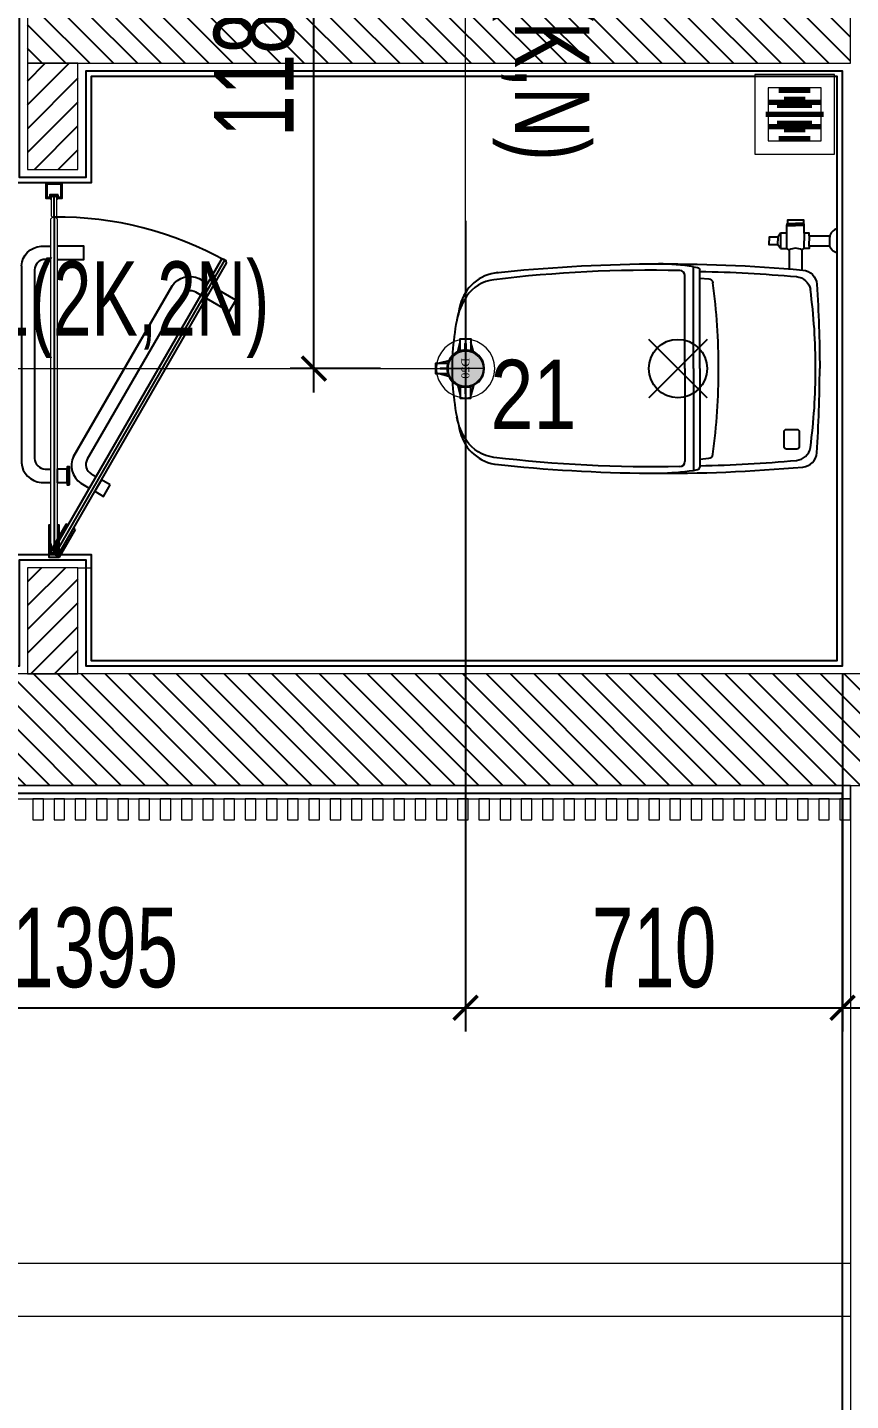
# Model space of a CAD drawing. Header units: millimetres. Extents: x -343543 to 400519, y -115663 to 104219.
# Drawn here: x -83822 to -82272, y 1842 to 4427 of the extents above; entities that cross this region are included whole.
import ezdxf
from ezdxf.xclip import XClip

# ---------------------------------------------------------------- set-up
doc = ezdxf.new("R2010")
doc.units = ezdxf.units.MM
doc.header["$XCLIPFRAME"] = 0
doc.linetypes.add("$0$02'TUONG Xay$0$HIDDEN", pattern=[0.375, 0.25, -0.125])
doc.linetypes.add('XREF MAT BANG TUONG XAY$0$CENTER', pattern=[50.800000000000004, 31.75, -6.35, 6.35, -6.35])
doc.layers.get('0').update_dxf_attribs({"color": 231, "lineweight": 0})
doc.layers.get('DefPoints').update_dxf_attribs({"color": 191})
for name, color, linetype, lineweight in [('A-PATT', 252, 'Continuous', 9), ('A-SYMBOLS', 10, 'Continuous', 13), ('fix lighting', 2, 'Continuous', 5), ('ICC-Text', 3, 'Continuous', 25), ('SME-E-COND-LTG', 51, 'Continuous', 18), ('SME-E-LTG-DIM', 55, 'Continuous', 18), ('SME-E-LTG-NOTE', 54, 'Continuous', 18), ('TEXT DIEN', 3, 'Continuous', 18), ('XREF MAT BANG TUONG XAY$0$01.Xref _MB T1$0$A-DOOR', 8, 'Continuous', 9), ('XREF MAT BANG TUONG XAY$0$01.Xref _MB T1$0$A-FNSH', 8, 'Continuous', 9), ('XREF MAT BANG TUONG XAY$0$01.Xref _MB T1$0$A-FURN', 8, 'Continuous', 5), ('XREF MAT BANG TUONG XAY$0$01.Xref _MB T1$0$A-FURN @ 50', 8, 'Continuous', 5), ('XREF MAT BANG TUONG XAY$0$01.Xref _MB T1$0$A-FURN @ 75', 8, 'Continuous', 5), ('XREF MAT BANG TUONG XAY$0$01.Xref _MB T1$0$A-TEXT', 8, 'Continuous', 25), ('XREF MAT BANG TUONG XAY$0$A-GRID', 8, 'XREF MAT BANG TUONG XAY$0$CENTER', 15), ('XREF MAT BANG TUONG XAY$0$A-WALL-INT', 8, 'Continuous', 9)]:
    doc.layers.add(name, color=color, linetype=linetype, lineweight=lineweight)
for name, color, linetype in [('XREF MAT BANG TUONG XAY$0$A-FNSH', 8, 'Continuous'), ('XREF MAT BANG TUONG XAY$0$A-FURN', 8, 'Continuous'), ('XREF MAT BANG TUONG XAY$0$A-PATT', 8, 'Continuous'), ('XREF MAT BANG TUONG XAY$0$FF-FURN', 8, 'Continuous'), ('ống ghen', 6, 'Continuous')]:
    doc.layers.add(name, color=color, linetype=linetype)
doc.styles.add('Arial', font='arial.ttf', dxfattribs={"width": 0.8})
doc.styles.add('ROMANS1', font='vntimeh.shx', dxfattribs={"width": 0.8, "bigfont": 'bigfont.shx'})
doc.styles.add('SM-DIMTEXT', font='SME.shx', dxfattribs={"width": 0.7})
doc.styles.add('SME-TEXT', font='sme.shx', dxfattribs={"width": 0.7})
doc.dimstyles.new('SDIM-75', dxfattribs={"dimscale": 75, "dimtxt": 2, "dimasz": 0.6, "dimexe": 0.6, "dimexo": 0.2, "dimgap": 0.5, "dimtad": 1, "dimdec": 0, "dimzin": 12, "dimtxsty": 'SM-DIMTEXT', "dimblk": 'ARCHTICK', "dimcen": 0.12, "dimdle": 0.6, "dimclrd": 7, "dimclre": 8, "dimadec": 0, "dimazin": 3, "dimtfac": 2, "dimtdec": 0, "dimtix": 1, "dimtmove": 1, "dimatfit": 3, "dimfxl": 1, "dimtzin": 0, "dimarcsym": 1})

# ---------------------------------------------------------------- blocks, each defined once
blk = doc.blocks.new('XREF MAT BANG TUONG XAY$0$00.xref_IKIGAI_Truc')
at = {"layer": 'XREF MAT BANG TUONG XAY$0$A-GRID', "color": 8, "ltscale": 20}
blk.add_lwpolyline([(-2907.525181142613, 2999.999982399662), (42750.0013740146, 2999.999982399662)], dxfattribs=at)
blk = doc.blocks.new('*U125')
at = {"layer": 'XREF MAT BANG TUONG XAY$0$01.Xref _MB T1$0$A-FURN', "color": 8}
blk.add_lwpolyline([(-10, -20), (10, -20), (10, 20), (-10, 20)], close=True, dxfattribs=at)
blk = doc.blocks.new('*U126')
at = {"color": 8, "transparency": 16777216}
for p in [(-1520, 0), (-1480, 0), (-1440, 0), (-1400, 0), (-1360, 0), (-1320, 0), (-1280, 0), (-1240, 0), (-1200, 0), (-1160, 0), (-1120, 0), (-1080, 0), (-1040, 0), (-1000, 0), (-960, 0), (-920, 0), (-880, 0), (-840, 0), (-800, 0), (-760, 0), (-720, 0), (-680, 0), (-640, 0), (-600, 0), (-560, 0), (-520, 0), (-480, 0), (-440, 0), (-400, 0), (-360, 0), (-320, 0), (-280, 0), (-240, 0), (-200, 0), (-160, 0), (-120, 0), (-80, 0), (-40, 0), (0, 0)]:
    blk.add_blockref('*U125', p, dxfattribs=at)
blk = doc.blocks.new('XREF MAT BANG TUONG XAY$0$01.Xref _MB T1$0$lam nhom T1')
at = {"color": 8}
blk.add_lwpolyline([(8394.990616963178, -7.885327113399399e-05), (3.244267240921569e-13, -7.885327158874134e-05), (3.244267240921569e-13, -25.00007885327159), (8394.990616963178, -25.00007885327113)], close=True, dxfattribs=at)
blk.add_blockref('*U126', (8384.990616963178, -45.00007885327113), dxfattribs=at)
blk = doc.blocks.new('XREF MAT BANG TUONG XAY$0$01.Xref _MB T1$0$Electronic toilet-bidet Princess PB-101S_top_dwgmodels.com')
at = {"color": 8, "ltscale": 0.25}
for p, q in [((245.0223728855126, -54.9776271144713), (354.9776271144892, 54.97762711450538)), ((245.0223728855126, 54.97762711450538), (354.9776271144892, -54.97762711447128))]:
    blk.add_line(p, q, dxfattribs=at)
at = {"color": 8}
for points in [[(644.2611978641426, 180.3012524692735, 0.04919026489454355), (64.68300550188621, 185.4066869718545, 0.3689172775367395), (38.48804855333323, 158.6317417883131, 0.0169002921918246), (33.12467109188685, 0)], [(258.630851639916, 182.9137258845373, 0.01755993461989519), (77.0505446637236, 173.0487821418432, 0.3408954405480584), (50.66137807977912, 148.6380080412551, 0.0743580973770951)], [(270.8126744061548, 191.844037026296), (263.040170264466, 190.1844451349859, 0.2996252402684634), (258.630851639916, 185.7112630668396, 1.218047745769503)], [(296.4051486097241, 184.5485827264874, -0.03581370987776978), (646.7392244965774, 167.2379767329041, -0.2192381199815222), (698.3075092305022, 135.4353287062204, -0.09821071674983321), (716.4938873932717, 91.28514420028286)], [(258.630851639916, 170.4690204890091), (241.9744252032513, 168.9779850401785, 0.3563570016897446), (234.2613109435461, 161.4397411215658)], [(71.51663300304227, 147.0255100772902, -0.414213562373095), (76.32299538201876, 151.831872456265), (95.48193370095149, 151.831872456265)], [(95.48193370095149, 151.8318724562667, -0.414213562373095), (100.288296079928, 147.0255100772902), (100.288296079928, 119.3572752625875, -0.414213562373095), (95.48193370095149, 114.5509128836127), (76.32299538201876, 114.5509128836127, -0.414213562373095), (71.51663300304227, 119.3572752625875), (71.51663300304227, 147.0255100772902)], [(644.2611978641426, -180.3012524692735, -0.04919026489454355), (64.68300550188621, -185.4066869718545, -0.3689172775367395), (38.48804855333323, -158.6317417883131, -0.0169002921918246), (33.12467109188685, 0)], [(296.4051486097241, -184.5485827264874, 0.03581370987776978), (646.7392244965774, -167.2379767329041, 0.2192381199815222), (698.3075092305022, -135.4353287062204, 0.09821071674983321), (716.4938873932717, -91.28514420028286)], [(258.630851639916, -182.9137258845373, -0.01755993461989519), (77.0505446637236, -173.0487821418432, -0.3408954405480584), (50.66137807977912, -148.6380080412551, -0.0743580973770951)], [(258.630851639916, -170.4690204890091), (241.9744252032513, -168.9779850401785, -0.3563570016897446), (234.2613109435461, -161.4397411215658)], [(270.8126744061548, -191.844037026296), (263.040170264466, -190.1844451349859, -0.2996252402684634), (258.630851639916, -185.7112630668396, -1.218047745769503)], [(0, -217.7492214750506, -0.3565427333306432), (14.22985294902453, -233.2877926733517)], [(0, -262.887016422598, 0.3565427333306432), (14.22985294902453, -247.348445224297)], [(14.22985294902453, -240.2726514694618, -0.004949252803341345), (14.29944437772774, -240.3181189488243), (14.29944437772774, -240.3181189488243)], [(62.22463814145146, -269.1578301839835, 0.1419428033804694), (63.19186458552318, -273.4225653159518, 0.4251359413869895)], [(94.67039293147165, -269.1578301839835, -0.1419428033804694), (93.70316648739994, -273.4225653159518, -0.4251359413869895)]]:
    blk.add_lwpolyline(points, format="xyb", dxfattribs=at)
for points in [[(258.630851639916, 0), (258.630851639916, 185.7112630668379)], [(270.8126744061548, 0), (270.8126744061548, 191.844037026296)], [(287.0060516029584, 0), (287.0060516029584, 174.9382320327787)], [(258.630851639916, 0), (258.630851639916, -185.7112630668379)], [(270.8126744061548, 0), (270.8126744061548, -191.844037026296)], [(287.0060516029584, 0), (287.0060516029584, -174.9382320327787)], [(62.22463814145146, -225.8974948505947), (66.61589331890507, -223.3622024918124), (66.61589331890507, -185.5794892488979)], [(94.67039293147165, -225.8974948505947), (90.27913775401805, -223.3622024918124), (90.27913775401805, -187.5912925604127)], [(0, -217.7492214750506), (0, -262.887016422598)], [(14.25515397839133, -230.7038572295712), (52.70605301020323, -230.7038572295712), (52.51777375679201, -249.9323806680775), (14.06687472498011, -249.9323806680775)], [(52.61191338349849, -230.7038572295712), (52.61191338349849, -225.8974948505947), (62.22463814145146, -225.8974948505947), (62.22463814145146, -240.3181189488243)], [(94.67039293147165, -225.8974948505947), (94.67039293147165, -269.1578301839835), (78.44751553646157, -269.1578301839817)], [(106.9620740900633, -225.8974948505929), (94.67039293147165, -225.8974948505947)], [(106.9620740900686, -254.738743047054), (106.9620740900633, -225.8974948505964)], [(106.9620740900633, -225.8974948505964), (112.1060770162015, -233.2438923762346), (112.1060770162015, -240.3181189488243)], [(14.22985294902453, -233.2877926733517), (14.22985294902453, -247.348445224297)], [(52.61191338349849, -249.9323806680775), (52.61191338349849, -254.738743047054), (62.22463814145146, -254.738743047054), (62.22463814145146, -240.3181189488243)], [(62.22463814145146, -254.738743047054), (62.22463814145146, -269.1578301839835), (78.44751553646157, -269.1578301839817)], [(94.67039293147165, -254.738743047054), (106.9620740900686, -254.738743047054)], [(106.9620740900633, -254.7387430470523), (112.1060770162015, -247.3923455214141), (112.1060770162015, -240.3181189488243)], [(112.1060770162015, -233.2438923762346), (127.9850202045155, -233.2438923762346), (127.9850202045155, -240.3181189488243)], [(112.1060770162015, -247.3923455214141), (127.9850202045155, -247.3923455214141), (127.9850202045155, -240.3181189488243)], [(63.19186458552318, -273.4225653159518), (78.44751553646331, -273.4225653159518)], [(63.19186458552318, -273.4225653159518), (63.19186458552318, -279.6486510896524), (93.70316648740169, -279.6486510896629), (93.70316648740169, -273.4225653159518)], [(93.70316648739994, -273.4225653159518), (78.44751553645982, -273.4225653159518)]]:
    blk.add_lwpolyline(points, dxfattribs=at)
at = {"color": 8, "ltscale": 0.25}
blk.add_circle((300.0000000000009, 1.70530256582424e-11), 55, dxfattribs=at)
at = {"color": 8}
for centre, radius, start, end in [((352.1627766959765, -398.467350901088), 595.8904042349725, 91.52087315668622, 97.84644025994253), ((296.6187763609114, 174.9382320327787), 9.612724757952973, 91.27341379027004, 180), ((1427.276322709789, -5.24563334217581e-12), 1203.88853649871, 172.293501721723, 180), ((630.9134751765371, 99.55353822651344), 81.70816044260027, 14.44835435225195, 83.9556248070533), ((1153.016867236522, 0), 1112.331282446229, 172.3207397455002, 180), ((244.5320736228671, -1.748544447391937e-12), 480.7087800416344, 0, 14.44835435225195), ((1153.016867236522, 0), 1112.331282446229, 180, 187.6792602546031), ((1427.276322709789, 5.24563334217581e-12), 1203.88853649871, 180, 187.7064982782769), ((244.5320736228671, 1.748544447391937e-12), 480.7087800416344, 345.551645647748, 0), ((630.9134751765371, -99.55353822651344), 81.70816044260027, 276.0443751929467, 345.551645647748), ((296.6187763609114, -174.9382320327787), 9.612724757952973, 180, 268.72658620973), ((352.1627766959765, 398.467350901088), 595.8904042349725, 262.1535597400575, 268.4791268433138), ((78.44751553646157, -202.2808338858453), 24.17460209806213, 240.6972925980914, 299.3027074019085)]:
    blk.add_arc(centre, radius, start, end, dxfattribs=at)
blk = doc.blocks.new('XREF MAT BANG TUONG XAY$0$01.Xref _MB T1$0$Drain')
at = {"color": 8}
blk.add_lwpolyline([(-1.2, -1.2), (1.2, -1.2), (1.2, 1.2), (-1.2, 1.2)], close=True, dxfattribs=at)
at = {"color": 8, "const_width": 0.16}
for points in [[(-0.3652750029275194, 0.7929511773897684), (-0.3652750029275194, -0.7929511773897684)], [(0, 0.873039172939898), (0, -0.873039172939898)], [(0.3652750029275194, 0.7929511773897684), (0.3652750029275194, -0.7929511773897684)], [(-0.7305500058550388, 0.4780105505454412), (-0.7305500058550388, -0.4780105505454412)], [(0.7305500058550388, 0.4780105505454412), (0.7305500058550388, -0.4780105505454412)]]:
    blk.add_lwpolyline(points, dxfattribs=at)
blk = doc.blocks.new('*U3471')
at = {"layer": 'XREF MAT BANG TUONG XAY$0$01.Xref _MB T1$0$A-FURN @ 50', "color": 8, "xscale": 41.66666666666719, "yscale": 41.66666666666719, "zscale": 41.66666666666719, "rotation": 90}
blk.add_blockref('XREF MAT BANG TUONG XAY$0$01.Xref _MB T1$0$Drain', (-315.3277301502094, 1263.517254423892), dxfattribs=at)
at = {"layer": 'XREF MAT BANG TUONG XAY$0$01.Xref _MB T1$0$A-FURN @ 75', "color": 8, "xscale": 62.50000000000078, "yscale": 62.50000000000078, "zscale": 62.50000000000078, "rotation": 90}
blk.add_blockref('XREF MAT BANG TUONG XAY$0$01.Xref _MB T1$0$Drain', (-315.3277301502094, 1263.517254423892), dxfattribs=at)
blk = doc.blocks.new('XREF MAT BANG TUONG XAY$0$YLD.Studio-04-132')
at = {"layer": 'XREF MAT BANG TUONG XAY$0$FF-FURN', "color": 8}
blk.add_lwpolyline([(-5.999999999534339, 25), (6.000000000465661, 25), (6.000000000465661, 30), (14.99999999953434, 30), (14.99999999953434, 0), (-14.99999999953434, 0), (-14.99999999953434, 30), (-5.999999999534339, 30), (-5.999999999534339, 25)], dxfattribs=at)
blk.add_lwpolyline([(-7.999999999534339, 23), (8.000000000465661, 23), (8.000000000465661, 28), (12.99999999953434, 28), (12.99999999953434, 2), (-13.00000000046566, 2), (-12.99999999953434, 28), (-7.999999999534339, 28)], close=True, dxfattribs=at)
for centre, radius, start, end in [((-4.792343662818894, 30.32187810703181), 1.249815724855389, 99.56402151545394, 194.9241711925755), ((4.79234366142191, 30.32187810703181), 1.249815725128627, 345.0758288074244, 80.43597848454607)]:
    blk.add_arc(centre, radius, start, end, dxfattribs=at)
blk = doc.blocks.new('XREF MAT BANG TUONG XAY$0$YLD.Studio-04-207')
at = {"layer": 'XREF MAT BANG TUONG XAY$0$FF-FURN', "color": 8, "ltscale": 150}
for p, q in [((-39.98801141395234, -51.96152424905449), (-9.98801146587357, 8.149072527885437e-09)), ((-9.98801146587357, 8.149072527885437e-09), (7.332496610004455, -9.999999991850927)), ((-321.3281091409735, -559.256055311067), (-5.328109154012054, -11.92800014093518)), ((-22.66750332782976, -61.9615242308937), (7.332496620016173, -9.999999973922968)), ((-39.98801141395234, -51.96152424905449), (-36.52390979672782, -53.96152424509637)), ((-26.1316049459856, -59.96152423508465), (-22.66750332782976, -61.9615242308937))]:
    blk.add_line(p, q, dxfattribs=at)
for points in [[(-9.12767321895808, -9.724525530124083), (-11.31612966000102, -10.29955457895994), (-325.0242615458556, -553.6579791179392), (-323.9261853308417, -557.7560553268995), (-318.7300329059362, -560.7560553220101), (-314.6319566948805, -559.6579791069962), (-1.640918639022857, -17.54159751906991), (-2.734262372832745, -13.43535410892218)], [(-8.631561325863004, -29.65066028595902), (-6.033485114108771, -31.15066028293222), (3.966514869127423, -13.8301521979738), (-11.6219424076844, -4.830152213107795), (-21.62194239092059, -22.15066029899754), (-19.02386617776938, -23.65066029597074), (-10.52386619173922, -8.928228422999382), (-0.1315613419283181, -14.92822841298766)]]:
    blk.add_lwpolyline(points, close=True, dxfattribs=at)
at = {"layer": 'XREF MAT BANG TUONG XAY$0$FF-FURN', "color": 8, "ltscale": 100}
blk.add_lwpolyline([(-105.8430412400048, -136.0233437879942), (-89.38855862687342, -145.5233438909054), (-76.88855810766108, -123.8727078400552), (-93.34304071986116, -114.3727077390067)], close=True, dxfattribs=at)
at = {"layer": 'XREF MAT BANG TUONG XAY$0$FF-FURN', "color": 8, "ltscale": 150}
for points in [[(-276.4300080859102, -493.4886386469007), (-267.3429795969278, -498.7350370651111, 0.4142135607448424), (-240.0224715326913, -491.414529251866), (-62.58871256676503, -184.0902533219196, 0.4142135640013819), (-69.90922042098828, -156.7697451061103), (-78.99625377496704, -151.523343879031)], [(-222.3507044389844, -510.8061326390598), (-36.95924197277054, -189.6987106550951, 0.3680541307254852), (-50.60384646407329, -139.0481932740659), (-66.49625324597582, -129.8727078130469)], [(-36.95921169174835, -189.6986487160902), (-222.3506659390405, -510.8060754451435, -0.3680541307254852), (-273.0376029799227, -524.3147599119693), (-288.9300098540261, -515.139274608111)]]:
    blk.add_lwpolyline(points, format="xyb", dxfattribs=at)
at = {"layer": 'XREF MAT BANG TUONG XAY$0$FF-FURN', "color": 8, "ltscale": 100}
blk.add_lwpolyline([(-286.8161656918819, -487.4796156721277), (-330.0947337273246, -462.4403355546456), (-342.6143737860693, -484.0796195723669), (-299.316170814127, -509.1302596931309)], dxfattribs=at)
at = {"layer": 'XREF MAT BANG TUONG XAY$0$FF-FURN', "color": 8, "ltscale": 150}
blk.add_arc((-8.471163650974631, 1.474186989013106), 641.5301240182231, 240.5261416553888, 270.7566274451788, dxfattribs=at)
blk = doc.blocks.new('XREF MAT BANG TUONG XAY$0$YLD.Studio-04-126')
at = {"layer": 'XREF MAT BANG TUONG XAY$0$01.Xref _MB T1$0$A-DOOR', "color": 8}
blk.add_lwpolyline([(4.392662454163656, -7.991517032962292), (6.000406802166253, -9.58373501803726), (6.000406119972467, -636.9999999708953), (3.0004061171785, -639.9999999681013), (-2.9995938828215, -639.999999962979), (-5.999593880027533, -636.9999999590209), (-5.999593199929222, -9.583282219777175), (-4.401309442255297, -7.999999985640898)], close=True, dxfattribs=at)
at = {"layer": 'XREF MAT BANG TUONG XAY$0$FF-FURN', "color": 8}
blk.add_line((0.0004061441868543625, -639.9999999650745), (0.0004061441868543625, -7.999999989988282), dxfattribs=at)
for points in [[(6.000406747349189, -59.99999999604188), (9.999999941093847, -60), (10, 0), (-10, 0), (-10.00000005937181, -59.99999997997656), (-5.999593253145576, -59.99999998432395)], [(-6.022278188960627, -560.5947053639675), (-56.02227818896063, -560.5947053639675), (-56.02227818896063, -585.5947053639675), (-5.999593824177282, -585.5947053639675)]]:
    blk.add_lwpolyline(points, dxfattribs=at)
for points in [[(-6.000050425995141, -24.99999998393469), (-9.000050426926464, -24.99999998090789), (-9.000050406903028, -4.999999980907887), (8.999949593096972, -4.999999999068677), (8.999949574004859, -24.99999999906868), (5.999949573073536, -24.99999999604188), (5.999949590070173, -7.999999996041879), (-6.000050408998504, -7.999999983934686)], [(-29.00040667993017, -136.3271850119345), (-29.00040670391172, -170.1271860999987), (-25.00040670391172, -170.1271861239802), (-25.00040668086149, -136.3271850349847)], [(-25.00040667783469, -165.727186123142), (-6.00040667783469, -165.7271862409543), (-6.000406705774367, -140.7271851529367), (-25.00040670577437, -140.7271850369871)]]:
    blk.add_lwpolyline(points, close=True, dxfattribs=at)
for points in [[(61.49239168222994, -548.5524337680536), (61.49239682918414, -177.7695177539717, 0.3680541307254852), (24.35056402604096, -140.7271852318663), (5.999593294225633, -140.7271851210389)], [(5.999593909131363, -560.5946958649429), (16.49239063402638, -560.5946959289713, 0.4142135607448424), (36.49239075509831, -540.5946961620348), (36.49239554419182, -185.7271865240764, 0.4142135640013819), (16.49239566503093, -165.7271862910129), (5.999593321001157, -165.7271862269845)], [(61.49239168222994, -548.5523644550694, -0.3685499082405685), (24.35056461323984, -585.5946970810173), (5.999593935906887, -585.5946969708884)]]:
    blk.add_lwpolyline(points, format="xyb", dxfattribs=at)
blk = doc.blocks.new('*U221')
at = {"layer": 'XREF MAT BANG TUONG XAY$0$A-PATT'}
h = blk.add_hatch(dxfattribs=at)
h.set_pattern_fill('ANSI31', color=8, scale=10)
h.set_pattern_definition([(45, (39801.80838720466, -11293.56439682681), (-22.45064030267288, 22.45064030267288), [])])
h.paths.add_polyline_path([(-38.69831128977239, 47.5), (4316.3204379626, 47.5), (4316.3204379626, -162.5), (-38.69831128977239, -162.5)])
at = {"layer": 'XREF MAT BANG TUONG XAY$0$A-WALL-INT', "color": 8}
blk.add_lwpolyline([(-38.69831128977239, 47.5), (4316.3204379626, 47.5), (4316.3204379626, -162.5), (-38.69831128977239, -162.5)], close=True, dxfattribs=at)
blk = doc.blocks.new('*U222')
at = {"layer": 'XREF MAT BANG TUONG XAY$0$A-PATT'}
h = blk.add_hatch(dxfattribs=at)
h.set_pattern_fill('ANSI31', color=8, scale=10)
h.set_pattern_definition([(45, (36996.78963814174, -11178.56439682681), (-22.45064030267288, 22.45064030267288), [])])
h.paths.add_polyline_path([(-38.69831128977239, 47.5), (1511.301688899688, 47.5), (1511.301688899688, -47.5), (-38.69831128977239, -47.5)])
at = {"layer": 'XREF MAT BANG TUONG XAY$0$A-WALL-INT', "color": 8}
blk.add_lwpolyline([(-38.69831128977239, 47.5), (1511.301688899688, 47.5), (1511.301688899688, -47.5), (-38.69831128977239, -47.5)], close=True, dxfattribs=at)
blk = doc.blocks.new('*U223')
at = {"layer": 'XREF MAT BANG TUONG XAY$0$A-PATT'}
h = blk.add_hatch(dxfattribs=at)
h.set_pattern_fill('ANSI31', color=8, scale=10)
h.set_pattern_definition([(45, (35646.78963795229, -11178.56439682681), (-22.45064030267288, 22.45064030267288), [])])
h.paths.add_polyline_path([(-38.69831128977239, 47.5), (161.3016887102276, 47.50000000000364), (161.3016887102276, -47.49999999999636), (-38.69831128977239, -47.5)])
at = {"layer": 'XREF MAT BANG TUONG XAY$0$A-WALL-INT', "color": 8}
blk.add_lwpolyline([(-38.69831128977239, 47.5), (161.3016887102276, 47.50000000000364), (161.3016887102276, -47.49999999999636), (-38.69831128977239, -47.5)], close=True, dxfattribs=at)
blk = doc.blocks.new('XREF MAT BANG TUONG XAY$0$01.Xref _MB T1$0$Phong tam')
at = {"color": 8}
blk.add_line((-1710.00091237, 1070.000027337705), (-1710.001318697541, 1108.999990481565), dxfattribs=at)
at = {"layer": 'XREF MAT BANG TUONG XAY$0$01.Xref _MB T1$0$A-DOOR', "color": 8, "elevation": -2.819613635020082e-10}
blk.add_lwpolyline([(-1713.00131869661, 1108.999990481565), (-1707.00131869661, 1108.999990481565), (-1705.001318697541, 1106.999990481565), (-1705.000912370931, 1072.000027337705), (-1707.000912370931, 1070.000027337705), (-1713.00091237, 1070.000027337705), (-1715.00091237, 1072.000027337705), (-1715.00131869661, 1106.999990481565)], close=True, dxfattribs=at)
at = {"layer": 'XREF MAT BANG TUONG XAY$0$01.Xref _MB T1$0$A-FNSH', "color": 8, "elevation": -5.131549166920845e-10}
blk.add_lwpolyline([(-1665.000541924775, 409.9998448224505), (-1640.000002792556, 409.9998448224505)], dxfattribs=at)
blk.add_lwpolyline([(-1665.000541924775, 409.9998448224505), (-1640.000002792556, 409.9998448224505)], dxfattribs=at)
blk.add_lwpolyline([(-1665.000541924775, 409.9998448224505), (-1640.000002792556, 409.9998448224505)], dxfattribs=at)
at = {"color": 8, "rotation": 180}
for name, p in [('XREF MAT BANG TUONG XAY$0$YLD.Studio-04-132', (-1710.001318697075, 1134.999990481565)), ('XREF MAT BANG TUONG XAY$0$YLD.Studio-04-207', (-1710.0005063399, 430.0000273726291)), ('XREF MAT BANG TUONG XAY$0$01.Xref _MB T1$0$Electronic toilet-bidet Princess PB-101S_top_dwgmodels.com', (-235.0000027922433, 784.999993856426)), ('XREF MAT BANG TUONG XAY$0$01.Xref _MB T1$0$Electronic toilet-bidet Princess PB-101S_top_dwgmodels.com', (-235.0000027922433, 784.999993856426))]:
    blk.add_blockref(name, p, dxfattribs=at)
at = {"layer": 'XREF MAT BANG TUONG XAY$0$01.Xref _MB T1$0$A-DOOR', "color": 8, "rotation": 180}
blk.add_blockref('XREF MAT BANG TUONG XAY$0$YLD.Studio-04-126', (-1710.0005063399, 430.0000273726291), dxfattribs=at)
at = {"layer": 'XREF MAT BANG TUONG XAY$0$01.Xref _MB T1$0$A-FURN', "linetype": 'Continuous'}
blk.add_blockref('*U3471', (0, 0), dxfattribs=at)
at = {"layer": 'XREF MAT BANG TUONG XAY$0$01.Xref _MB T1$0$A-FURN', "color": 8, "rotation": 180}
blk.add_blockref('XREF MAT BANG TUONG XAY$0$01.Xref _MB T1$0$Electronic toilet-bidet Princess PB-101S_top_dwgmodels.com', (-235.0000027922433, 784.999993856426), dxfattribs=at)
at = {"layer": 'XREF MAT BANG TUONG XAY$0$A-FURN', "color": 8}
for name, p, xscale, rotation in [('*U222', (-1721.301691566056, 1407.500149221672), -1, 180), ('*U223', (-1712.500002855828, 1321.3018379319), -1.000000000000001, 90), ('*U223', (-1712.500002855828, 371.3015335326781), -1.000000000000001, 90), ('*U221', (-4316.320440628966, 47.49991435713673), -1, 180)]:
    blk.add_blockref(name, p, dxfattribs=dict(at, xscale=xscale, rotation=rotation))
blk = doc.blocks.new('XREF MAT BANG TUONG XAY$0$xref_IKIGAI_Cot')
at = {"layer": 'XREF MAT BANG TUONG XAY$0$A-GRID', "color": 8, "ltscale": 20}
blk.add_lwpolyline([(-2907.525181142613, 2999.999982399662), (42750.0013740146, 2999.999982399662)], dxfattribs=at)
blk = doc.blocks.new('01.Xref _MB T1')
at = {"color": 8}
blk.add_lwpolyline([(39999.98286495637, 2999.999971648669), (40000.00011983114, 19400.00000088175), (-0.0001133780606323853, 19399.99891031675), (0.000109863918623887, 2999.999971648669), (8394.990727505367, 2999.999903546392), (8394.990727505367, -99.99995756214776), (31605.0109035246, -99.99952292154558), (31605.0109035246, 3000.000348937985)], close=True, dxfattribs=at)
at = {"layer": 'XREF MAT BANG TUONG XAY$0$01.Xref _MB T1$0$A-FNSH', "color": 8}
for points in [[(8394.990727339966, 1999.99999333009), (-999.9999959093402, 1999.999981685571), (-1000.000116038544, 20399.99967771958), (14583.31300676734, 20400.00779865909)], [(8394.990727220931, 2099.99999333009), (-899.9999965911265, 2099.999981804576), (-900.0000185147292, 4399.999961164553)]]:
    blk.add_lwpolyline(points, dxfattribs=at)
at = {"color": 8}
for name, p in [('XREF MAT BANG TUONG XAY$0$00.xref_IKIGAI_Truc', (0.000109863918623887, 0)), ('XREF MAT BANG TUONG XAY$0$01.Xref _MB T1$0$lam nhom T1', (0.000109863918623887, 2999.999982399662))]:
    blk.add_blockref(name, p, dxfattribs=at)
at = {"layer": 'XREF MAT BANG TUONG XAY$0$01.Xref _MB T1$0$A-TEXT', "color": 8}
blk.add_blockref('XREF MAT BANG TUONG XAY$0$01.Xref _MB T1$0$Phong tam', (8605.000114851944, 2999.999989189255), dxfattribs=at)
at = {"layer": 'XREF MAT BANG TUONG XAY$0$A-FNSH', "color": 8}
for points in [[(5730.000109944187, 4479.999982747888), (5730.000109871427, 4134.999979682649), (5585.000111109439, 4134.999979654061), (5585.000110000292, 4334.99988984202), (4184.982198891012, 4335.001758222894), (4184.980975246181, 3424.99996063994), (4274.981362933213, 3424.999960639941), (4274.981362933213, 3234.999869236639), (5585.000650294525, 3235.000025020014), (5585.000650294533, 3429.99980305293), (5730.000649041576, 3430.000061042992), (5730.000648997811, 3235.000161684728), (6819.99957301472, 3235.000162170458), (6819.99957301472, 3435.000061042989), (6965.000112082256, 3434.999803052931), (6965.00011203644, 3235.000061149427), (8370.000112202026, 3234.99990513667), (8370.000112682967, 4335.00013498627), (6965.00011205599, 4334.999872865035), (6965.000112010246, 4134.999979664055), (6820.000112153502, 4134.999979609358), (6820.000112011287, 4479.999980887682)], [(4174.980961799549, 3414.99996063994), (4264.981362933213, 3414.999960639941), (4264.981362933213, 3224.999868047471), (5595.000650294525, 3225.000026209182), (5595.000650294533, 3419.999820845327), (5720.000649039328, 3420.000043250559), (5720.00064899557, 3225.000161680271), (6829.99957301472, 3225.000162174914), (6829.99957301472, 3425.000043250624), (6955.000112079964, 3424.999820845267), (6955.000112034148, 3225.000062259838), (8380.000112197653, 3224.999904026259), (8380.00011268734, 4345.000136851902), (6955.000112058275, 4344.999870999403), (6955.000112012531, 4144.999979660282), (6830.000112149384, 4144.999979613131), (6830.000112015405, 4469.999981889967)], [(14224.99083489596, 5984.999989252437), (8959.99072531081, 5984.999988048356), (8959.990725310818, 5884.999987105228), (8620.000112851703, 5884.999987188643), (8620.000111629779, 1284.999989197549), (8379.99071893609, 1284.999989252436), (8379.991632727491, 2985.000304539011), (-15.00949560948357, 2984.99996028257), (-14.99971392287989, 4414.999982515328), (2365.000586729344, 4415.000015141835), (2365.000588442788, 4290.009599311321), (109.9906023516451, 4290.009490519547), (109.9906019687478, 3414.999971610228), (314.9999888980674, 3414.999971651798), (315.0002146374754, 3109.999980802448), (3934.98135993092, 3109.999980802448), (3934.979985880505, 9974.999761473204), (414.9999537233525, 9974.99999909619), (414.9999537233452, 9785.00020688083), (109.99053494291, 9785.000206856816), (109.9912801026221, 5504.999887541038)]]:
    blk.add_lwpolyline(points, dxfattribs=at)
at = {"color": 8}
ref = blk.add_blockref('XREF MAT BANG TUONG XAY$0$xref_IKIGAI_Cot', (-0.009273172880057245, -1.075099498848431e-05), dxfattribs=at)
XClip(ref).set_block_clipping_path([(-1610.3425959282936, -2225.6693134198044), (41829.12952086335, 21555.881957526355)])
blk = doc.blocks.new('XR-TRAN_SANH$0$A$C896e62ca')
at = {"layer": 'A-PATT', "true_color": 0x848484}
h = blk.add_hatch(color=252, dxfattribs=at)
h.dxf.hatch_style = 1
edge = h.paths.add_edge_path()
edge.add_arc((0, 0), 33.00000000000004, 0, 360)
at = {"color": 0, "linetype": 'ByBlock'}
for p, q in [((0, 33), (0, -33)), ((33, 0), (-33, 0))]:
    blk.add_line(p, q, dxfattribs=at)
blk.add_circle((0, 0), 33.00000000000004, dxfattribs=at)
for start, end in [(90, 270), (270, 90)]:
    blk.add_arc((0, 0), 54.99999999999996, start, end, dxfattribs=at)
blk = doc.blocks.new('c3-20')
at = {"layer": 'ống ghen', "ltscale": 30}
for points in [[(5338959.808252452, -3869072.307559684), (5338964.571570721, -3869054.041523096)], [(5338989.334888991, -3869072.307559684), (5338984.571570721, -3869054.041523096)], [(5338942.837607332, -3869089.282461002), (5338924.571570744, -3869094.045779272)], [(5338942.837607332, -3869118.809097541), (5338924.571570744, -3869114.045779272)], [(5339006.305534113, -3869089.282461002), (5339024.571570701, -3869094.045779272)], [(5339006.305534113, -3869118.809097541), (5339024.571570701, -3869114.045779272)]]:
    blk.add_lwpolyline(points, dxfattribs=at)
for points in [[(5338984.571570721, -3869070.50050343), (5338984.571570721, -3869048.041523096), (5338964.571570721, -3869048.041523096), (5338964.571570721, -3869070.50050343)], [(5338975.117387231, -3869069.045779289), (5338975.117387231, -3869056.975248941), (5338974.025754213, -3869056.975248941), (5338974.025754213, -3869069.045779289)], [(5338941.030551078, -3869094.045779272), (5338918.571570744, -3869094.045779272), (5338918.571570744, -3869114.045779272), (5338941.030551078, -3869114.045779272)], [(5338939.575826936, -3869103.499962761), (5338927.505296589, -3869103.499962761), (5338927.505296589, -3869104.591595779), (5338939.575826936, -3869104.591595779)], [(5339008.112590367, -3869094.045779272), (5339030.571570701, -3869094.045779272), (5339030.571570701, -3869114.045779272), (5339008.112590367, -3869114.045779272)], [(5339009.567314508, -3869103.499962761), (5339021.637844856, -3869103.499962761), (5339021.637844856, -3869104.591595779), (5339009.567314508, -3869104.591595779)]]:
    blk.add_lwpolyline(points, close=True, dxfattribs=at)
blk.add_circle((5338974.571570722, -3869104.045779272), 34.99999998276881, dxfattribs=at)
at = {"layer": 'TEXT DIEN', "ltscale": 30, "style": 'ROMANS1'}
blk.add_text('D20', height=15, dxfattribs=at).set_placement((5338954.539643713, -3869111.256154748))
blk = doc.blocks.new('_ArchTick')
at = {"color": 0, "linetype": 'ByBlock', "const_width": 0.15}
blk.add_lwpolyline([(-0.5, -0.5), (0.5, 0.5)], dxfattribs=at)
blk = doc.blocks.new('*D2056')
at = {"layer": 'DefPoints', "color": 0, "linetype": 'Continuous', "ltscale": 1000, "transparency": 16777216}
for p in [(-82996.53763069848, 4078.338249062156), (-84391.53763233397, 4005.260603547882), (-82996.53763069848, 2581.422525107017)]:
    blk.add_point(p, dxfattribs=at)
at = {"layer": 'SME-E-LTG-DIM', "color": 8, "linetype": 'Continuous', "lineweight": -2, "ltscale": 1000, "transparency": 16777216}
for p, q in [((-82996.53763069848, 4063.338249062156), (-82996.53763069848, 2536.422525107017)), ((-84391.53763233397, 3990.260603547882), (-84391.53763233397, 2536.422525107017))]:
    blk.add_line(p, q, dxfattribs=at)
at = {"layer": 'SME-E-LTG-DIM', "color": 7, "linetype": 'Continuous', "lineweight": -2, "ltscale": 1000, "transparency": 16777216}
blk.add_line((-84436.53763233397, 2581.422525107017), (-82951.53763069848, 2581.422525107017), dxfattribs=at)
at = {"layer": 'SME-E-LTG-DIM', "color": 7, "linetype": 'Continuous', "lineweight": -2, "ltscale": 1000, "transparency": 16777216, "xscale": 45, "yscale": 45, "zscale": 45, "rotation": 180}
blk.add_blockref('_ArchTick', (-84391.53763233397, 2581.422525107017), dxfattribs=at)
at = {"layer": 'SME-E-LTG-DIM', "color": 7, "linetype": 'Continuous', "lineweight": -2, "ltscale": 1000, "transparency": 16777216, "xscale": 45, "yscale": 45, "zscale": 45}
blk.add_blockref('_ArchTick', (-82996.53763069848, 2581.422525107017), dxfattribs=at)
at = {"layer": 'SME-E-LTG-DIM', "color": 0, "linetype": 'Continuous', "ltscale": 1000, "transparency": 16777216, "insert": (-83694.03763151623, 2693.922525107017), "char_height": 150, "attachment_point": 5, "style": 'SM-DIMTEXT'}
blk.add_mtext('1395', dxfattribs=at)
blk = doc.blocks.new('*D2057')
at = {"layer": 'DefPoints', "color": 0, "linetype": 'Continuous', "ltscale": 1000, "transparency": 16777216}
for p in [(-82996.53763069848, 4078.338249062156), (-82286.5376311838, 3224.999904026277), (-82286.5376311838, 2581.422525107017)]:
    blk.add_point(p, dxfattribs=at)
at = {"layer": 'SME-E-LTG-DIM', "color": 8, "linetype": 'Continuous', "lineweight": -2, "ltscale": 1000, "transparency": 16777216}
for p, q in [((-82996.53763069848, 4063.338249062156), (-82996.53763069848, 2536.422525107017)), ((-82286.5376311838, 3209.999904026277), (-82286.5376311838, 2536.422525107017))]:
    blk.add_line(p, q, dxfattribs=at)
at = {"layer": 'SME-E-LTG-DIM', "color": 7, "linetype": 'Continuous', "lineweight": -2, "ltscale": 1000, "transparency": 16777216}
blk.add_line((-83041.53763069848, 2581.422525107017), (-82241.5376311838, 2581.422525107017), dxfattribs=at)
at = {"layer": 'SME-E-LTG-DIM', "color": 7, "linetype": 'Continuous', "lineweight": -2, "ltscale": 1000, "transparency": 16777216, "xscale": 45, "yscale": 45, "zscale": 45, "rotation": 180}
blk.add_blockref('_ArchTick', (-82996.53763069848, 2581.422525107017), dxfattribs=at)
at = {"layer": 'SME-E-LTG-DIM', "color": 7, "linetype": 'Continuous', "lineweight": -2, "ltscale": 1000, "transparency": 16777216, "xscale": 45, "yscale": 45, "zscale": 45}
blk.add_blockref('_ArchTick', (-82286.5376311838, 2581.422525107017), dxfattribs=at)
at = {"layer": 'SME-E-LTG-DIM', "color": 0, "linetype": 'Continuous', "ltscale": 1000, "transparency": 16777216, "insert": (-82641.53763094114, 2693.922525107017), "char_height": 150, "attachment_point": 5, "style": 'SM-DIMTEXT'}
blk.add_mtext('710', dxfattribs=at)
blk = doc.blocks.new('*D2292')
at = {"layer": 'DefPoints', "color": 0, "linetype": 'Continuous', "ltscale": 1000, "transparency": 16777216}
for p in [(-83281.96226635415, 4970.000062447043), (-82996.53763069774, 4970.000062447043), (-83141.9359631552, 3785.000020362348)]:
    blk.add_point(p, dxfattribs=at)
at = {"layer": 'SME-E-LTG-DIM', "color": 7, "linetype": 'Continuous', "lineweight": -2, "ltscale": 1000, "transparency": 16777216}
blk.add_line((-83281.96226635415, 3740.000020362348), (-83281.96226635415, 5015.000062447043), dxfattribs=at)
at = {"layer": 'SME-E-LTG-DIM', "color": 8, "linetype": 'Continuous', "lineweight": -2, "ltscale": 1000, "transparency": 16777216}
for p, q in [((-83011.53763069774, 4970.000062447043), (-83326.96226635415, 4970.000062447043)), ((-83156.9359631552, 3785.000020362348), (-83326.96226635415, 3785.000020362348))]:
    blk.add_line(p, q, dxfattribs=at)
at = {"layer": 'SME-E-LTG-DIM', "color": 7, "linetype": 'Continuous', "lineweight": -2, "ltscale": 1000, "transparency": 16777216, "xscale": 45, "yscale": 45, "zscale": 45}
for p, rotation in [((-83281.96226635415, 4970.000062447043), 90), ((-83281.96226635415, 3785.000020362348), 270)]:
    blk.add_blockref('_ArchTick', p, dxfattribs=dict(at, rotation=rotation))
at = {"layer": 'SME-E-LTG-DIM', "color": 0, "linetype": 'Continuous', "ltscale": 1000, "transparency": 16777216, "insert": (-83394.46226635414, 4377.500041404718), "char_height": 150, "attachment_point": 5, "rotation": 90, "style": 'SM-DIMTEXT'}
blk.add_mtext('1185', dxfattribs=at)

msp = doc.modelspace()

# ---------------------------------------------------------------- block references
at = {"layer": 'A-SYMBOLS'}
msp.add_blockref('01.Xref _MB T1', (-90666.53774338146, 1.455191522836685e-11), dxfattribs=at)

# ---------------------------------------------------------------- next in the draw order: linework, layer by layer
at = {"layer": 'SME-E-COND-LTG', "color": 3, "linetype": 'Continuous', "ltscale": 1000}
for p, q in [((-82996.53763069848, 3785.000020362346), (-82996.53763069848, 9467.500062427367)), ((-84389.04658759446, 3785.000020362346), (-82996.53763069848, 3785.000020362346))]:
    msp.add_line(p, q, dxfattribs=at)

# ---------------------------------------------------------------- next in the draw order: block references
at = {"layer": 'fix lighting'}
msp.add_blockref('XR-TRAN_SANH$0$A$C896e62ca', (-82996.53763069848, 3784.999068887773), dxfattribs=at)
at = {"layer": 'TEXT DIEN', "ltscale": 30, "xscale": -1, "rotation": 90.00000000081974}
msp.add_blockref('c3-20', (-3952100.583486355, 5342759.570584255), dxfattribs=at)

# ---------------------------------------------------------------- next in the draw order: texts
at = {"layer": 'ICC-Text', "linetype": "$0$02'TUONG Xay$0$HIDDEN", "style": 'Arial', "width": 0.8}
msp.add_text('21', height=130, dxfattribs=at).set_placement((-82949.58480331762, 3671.469495438634))
at = {"layer": 'SME-E-LTG-NOTE', "style": 'SME-TEXT', "width": 0.7}
msp.add_text('L1(K,N)', height=140, rotation=270, dxfattribs=at).set_placement((-82903.41040452727, 4627.859772328258))
msp.add_text('L1(2K,2N)', height=140, dxfattribs=at).set_placement((-83963.34314068299, 3846.697504564261))

# ---------------------------------------------------------------- next in the draw order: dimensions: what is measured, and where the dimension line sits
at = {"layer": 'SME-E-LTG-DIM', "linetype": 'Continuous', "ltscale": 1000}
dim = msp.add_linear_dim(base=(-83281.96226635415, 4970.000062447043), p1=(-83141.93596315518, 3785.000020362346), p2=(-82996.53763069771, 4970.000062447041), angle=90, dimstyle='SDIM-75', dxfattribs=at)
dim.commit()
dim.dimension.update_dxf_attribs({"geometry": '*D2292', "text_midpoint": (-83394.46226635414, 4377.500041404718)})
for base, p1, p2, picture, middle in [((-82996.53763069848, 2581.422525107017), (-84391.53763233397, 4005.260603547882), (-82996.53763069848, 4078.338249062156), '*D2056', (-83694.03763151623, 2693.922525107017)), ((-82286.5376311838, 2581.422525107017), (-82996.53763069848, 4078.338249062156), (-82286.5376311838, 3224.999904026277), '*D2057', (-82641.53763094114, 2693.922525107017))]:
    dim = msp.add_linear_dim(base=base, p1=p1, p2=p2, dimstyle='SDIM-75', dxfattribs=at)
    dim.commit()
    dim.dimension.update_dxf_attribs({"geometry": picture, "text_midpoint": middle})

doc.saveas('drawing.dxf')
